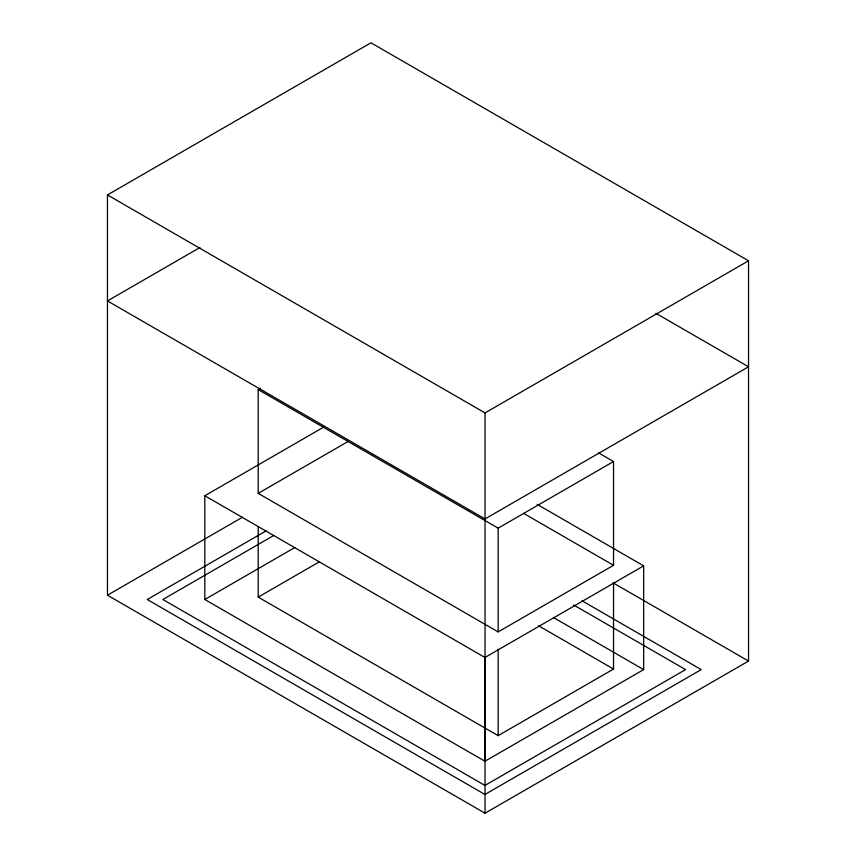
<?xml version="1.0" encoding="UTF-8"?>
<svg xmlns="http://www.w3.org/2000/svg" width="856" height="856" viewBox="0 0 856 856"><rect width="100%" height="100%" fill="white"/><g stroke="black" fill="none" stroke-linecap="round" stroke-linejoin="round"><path stroke-width="1.28" d="M107.46 194.933L370.969 42.8L748.54 260.791L748.54 661.067L485.031 813.2L107.46 595.209L107.46 194.933L485.031 412.924L748.54 260.791M199.919 247.555L107.46 300.938L485.031 518.929L748.54 366.785L655.889 313.296M598.547 452.878L613.538 461.534L613.538 565.292L498.16 631.899L258.202 493.366L258.202 389.608L260.513 388.271M537.161 504.366L643.659 565.859L643.659 669.606L484.945 761.241L204.809 599.5L204.809 495.752L324.424 426.695M258.202 493.366L348.199 441.407M107.46 595.209L242.494 517.249M266.109 530.87L147.243 599.5L484.945 794.475L701.235 669.606L582.005 600.773M273.867 535.428L162.886 599.5L484.945 785.444L685.581 669.606L573.606 604.967M204.809 599.5L294.871 547.508M258.202 526.611L258.202 597.113L319.352 561.814M258.202 389.608L498.16 528.152L613.538 461.534M204.809 495.752L484.945 657.483L643.659 565.859M258.202 597.113L498.16 735.657L613.538 669.05L613.538 582.583M523.551 513.332L613.538 565.292M613.035 582.829L748.54 661.067M553.361 617.476L643.659 669.606M538.552 625.747L613.538 669.05M498.16 528.152L498.16 631.899M498.16 649.19L498.16 735.657M485.031 412.924L485.031 813.2M484.945 657.483L484.945 761.241"/></g></svg>
